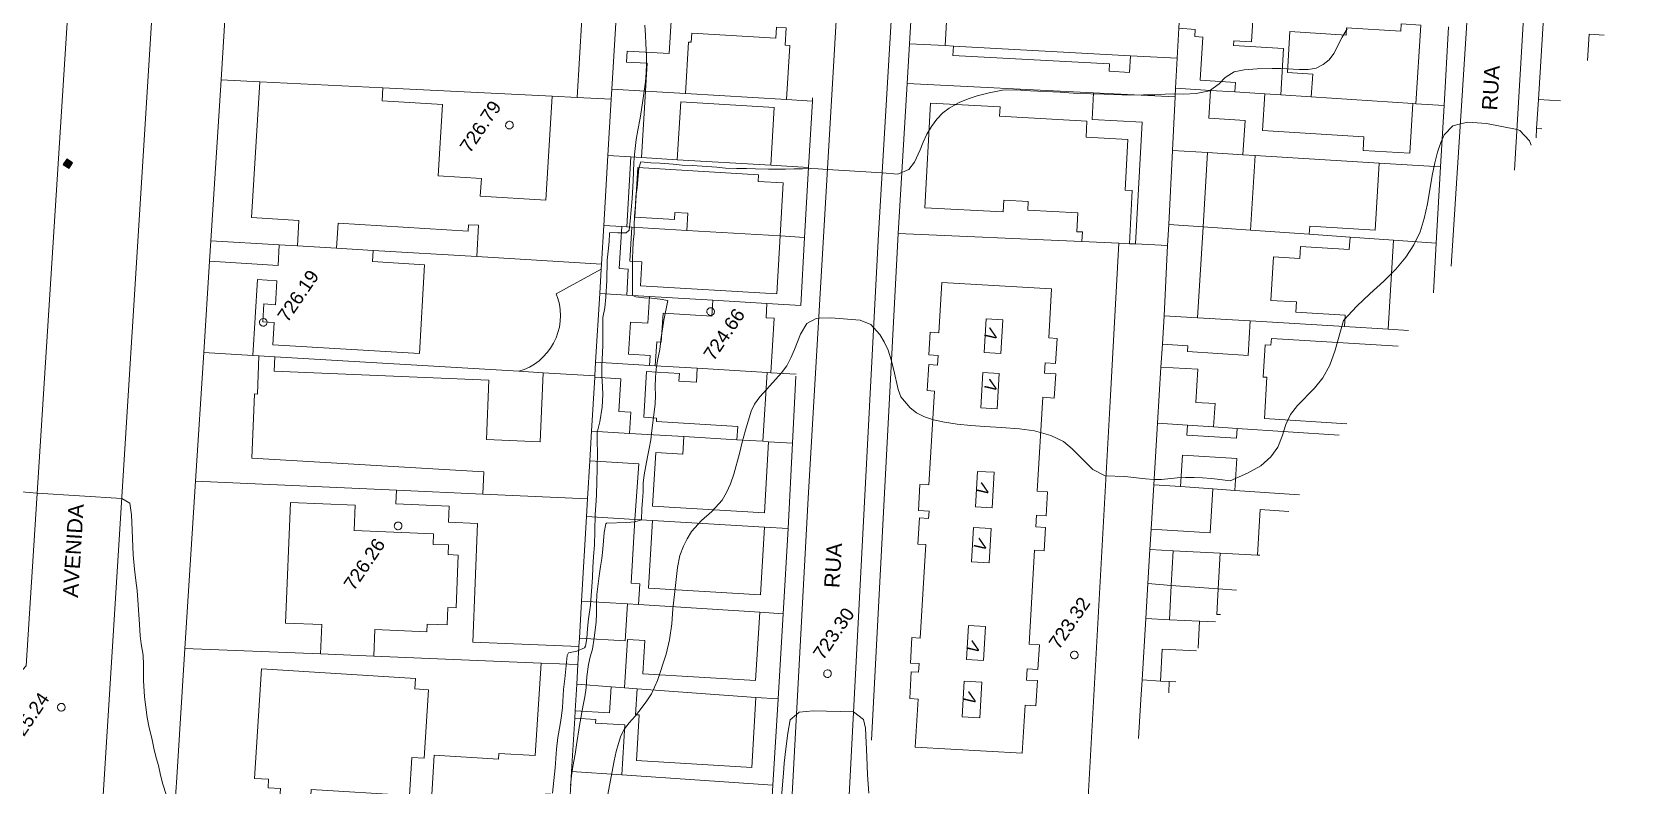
# Model space of a CAD drawing. Header units: metres. Extents: x 325024 to 7190115, y 7391967 to 10157759.
# Drawn here: x 326656.3 to 326864.4, y 7392463.9 to 7392562.4 of the extents above; entities that cross this region are included whole.
import ezdxf
from ezdxf.enums import TextEntityAlignment as Align

# ---------------------------------------------------------------- set-up
doc = ezdxf.new("R2010")
doc.units = ezdxf.units.M
doc.layers.get('0').update_dxf_attribs({"lineweight": 18})
for name, color, linetype, lineweight in [('100_SIST_VIARIO_MEIO_FIO', 1, 'Continuous', 18), ('160_P_SIMP_ASF_TOP', 7, 'Continuous', 18), ('206_MURO_E_MURO_ARRIMO', 7, 'Continuous', 18), ('214_PROJ_BEIRAL_EDIF', 10, 'Continuous', 18), ('600_CURVA_MESTRA', 14, 'Continuous', 18), ('604_CURVA_INTERM', 7, 'Continuous', 18), ('606_PTO_COTADO', 7, 'Continuous', 18), ('608_PTO_COTADO_INTERVIA', 1, 'Continuous', 18), ('908_DADOS_VARIAVEIS', 7, 'Continuous', 13)]:
    doc.layers.add(name, color=color, linetype=linetype, lineweight=lineweight)
doc.styles.add('Style-Arial', font='arial.ttf', dxfattribs={"height": 1.75})

# ---------------------------------------------------------------- blocks, each defined once
blk = doc.blocks.new('SP09')
at = {"color": 0, "linetype": 'Continuous'}
blk.add_lwpolyline([(-0.03, -0.51), (-0.14, -0.49), (-0.24, -0.46), (-0.31, -0.42), (-0.35, -0.39), (-0.42, -0.31), (-0.47, -0.24), (-0.51, -0.15), (-0.52, -0.09), (-0.52, 0.03), (-0.51, 0.11), (-0.48, 0.2), (-0.44, 0.27), (-0.4, 0.33), (-0.32, 0.39), (-0.23, 0.44), (-0.15, 0.48), (-0.1, 0.48), (-0.03, 0.48), (0.08, 0.48), (0.19, 0.44), (0.27, 0.4), (0.35, 0.32), (0.41, 0.23), (0.46, 0.11), (0.48, 0.03), (0.48, -0.03), (0.47, -0.08), (0.44, -0.21), (0.38, -0.3), (0.31, -0.38), (0.23, -0.44), (0.1, -0.49), (0.02, -0.51)], close=True, dxfattribs=at)
blk = doc.blocks.new('SP10')
at = {"color": 0, "linetype": 'Continuous'}
blk.add_lwpolyline([(-0.03, -0.51), (-0.14, -0.49), (-0.24, -0.46), (-0.31, -0.42), (-0.35, -0.39), (-0.42, -0.31), (-0.47, -0.24), (-0.51, -0.15), (-0.52, -0.09), (-0.52, 0.03), (-0.51, 0.11), (-0.48, 0.2), (-0.44, 0.27), (-0.4, 0.33), (-0.32, 0.39), (-0.23, 0.44), (-0.15, 0.48), (-0.1, 0.48), (-0.03, 0.48), (0.08, 0.48), (0.19, 0.44), (0.27, 0.4), (0.35, 0.32), (0.41, 0.23), (0.46, 0.11), (0.48, 0.03), (0.48, -0.03), (0.47, -0.08), (0.44, -0.21), (0.38, -0.3), (0.31, -0.38), (0.23, -0.44), (0.1, -0.49), (0.02, -0.51)], close=True, dxfattribs=at)

msp = doc.modelspace()

# ---------------------------------------------------------------- hatches: boundary and pattern name
at = {"layer": '908_DADOS_VARIAVEIS', "lineweight": 0}
msp.add_hatch(color=256, dxfattribs=at).paths.add_polyline_path([(326660.817, 7392545.738), (326660.362, 7392545.05), (326661.109, 7392544.555), (326661.564, 7392545.244)])

# ---------------------------------------------------------------- linework, layer by layer
at = {"layer": '100_SIST_VIARIO_MEIO_FIO'}
for points in [[(326732.805, 7392730.316), (326696.018, 7392732.83), (326693.19, 7392731.863), (326690.472, 7392730.455), (326687.653, 7392728.32), (326685.344, 7392725.994), (326681.409, 7392719.462), (326675.897, 7392708.384), (326673.427, 7392701.259), (326673.093, 7392698.281), (326673.259, 7392695.289), (326675.647, 7392683.613), (326677.006, 7392676.654), (326677.909, 7392670.724), (326678.364, 7392666.247), (326677.379, 7392648.559), (326676.627, 7392637.294), (326676.18, 7392631.311), (326675.945, 7392628.321), (326666.078, 7392470.953)], [(326594.844, 7392573.526), (326638.55, 7392661.62), (326640.725, 7392663.68), (326643.265, 7392665.266), (326646.8, 7392666.488), (326650.329, 7392667.199), (326654.068, 7392667.449), (326656.829, 7392667.302), (326659.009, 7392666.763), (326661.016, 7392665.757), (326663.255, 7392663.777), (326664.451, 7392661.945), (326665.577, 7392657.759), (326666.163, 7392654.059), (326666.129, 7392650.314), (326661.256, 7392569.768), (326655.499, 7392479.538), (326654.61, 7392478.541)], [(326766.8, 7392535.922), (326761.035, 7392425.975), (326761.474, 7392424.657), (326763.593, 7392423.19), (326769.511, 7392422.868)], [(326666.078, 7392470.953), (326662.024, 7392406.301), (326657.565, 7392335.728), (326658.639, 7392334.304), (326660.423, 7392333.222), (326690.441, 7392330.854), (326707.989, 7392329.891)]]:
    msp.add_lwpolyline(points, dxfattribs=at)
at = {"layer": '100_SIST_VIARIO_MEIO_FIO', "flags": 128}
for points in [[(326752.851, 7392413.534), (326757.606, 7392501.453), (326770.52, 7392721.938), (326769.82, 7392725.148), (326768.096, 7392727.136), (326765.975, 7392728.166), (326756.147, 7392728.947), (326732.805, 7392730.316)], [(326841.556, 7392531.742), (326843.575, 7392562.849), (326850.305, 7392684.812), (326852.2, 7392716.386), (326852.887, 7392718.596), (326854.651, 7392722.02), (326854.112, 7392722.729), (326845.152, 7392722.854), (326783.815, 7392727.002), (326782.119, 7392726.834), (326780.248, 7392725.906), (326778.09, 7392723.094), (326777.791, 7392721.629), (326768.949, 7392571.905), (326766.8, 7392535.922)], [(326849.847, 7392544.271), (326860.162, 7392718.839), (326862.311, 7392721.831), (326862.824, 7392722.16), (326864.406, 7392722.777)]]:
    msp.add_lwpolyline(points, dxfattribs=at)
at = {"layer": '206_MURO_E_MURO_ARRIMO'}
for p, q in [((326680.964, 7392556.078), (326682.376, 7392578.313)), ((326771.252, 7392567.881), (326770.829, 7392560.809)), ((326841.229, 7392563.007), (326840.642, 7392552.728)), ((326852.953, 7392553.519), (326853.599, 7392564.173)), ((326679.63, 7392535.061), (326680.964, 7392556.078)), ((326770.518, 7392555.599), (326769.564, 7392539.637)), ((326758.172, 7392553.326), (326757.676, 7392544.633)), ((326758.197, 7392553.755), (326758.172, 7392553.326)), ((326840.642, 7392552.728), (326840.186, 7392544.734)), ((326852.723, 7392549.724), (326852.953, 7392553.519)), ((326852.649, 7392548.505), (326852.723, 7392549.724)), ((326757.676, 7392544.633), (326757.155, 7392535.501)), ((326840.186, 7392544.734), (326839.616, 7392534.764)), ((326769.564, 7392539.637), (326769.375, 7392536.03)), ((326769.375, 7392536.03), (326765.898, 7392469.836)), ((326679.46, 7392532.381), (326679.63, 7392535.061)), ((326757.155, 7392535.501), (326756.648, 7392526.607)), ((326839.616, 7392534.764), (326839.244, 7392528.249)), ((326677.637, 7392503.678), (326678.703, 7392520.462)), ((326756.016, 7392517.39), (326755.565, 7392508.634)), ((326755.565, 7392508.634), (326754.99, 7392497.453)), ((326676.249, 7392481.811), (326677.637, 7392503.678)), ((326754.99, 7392497.453), (326754.334, 7392486.343)), ((326754.334, 7392486.343), (326753.677, 7392475.202)), ((326675.177, 7392464.932), (326676.249, 7392481.811)), ((326753.677, 7392475.202), (326753.013, 7392463.953)), ((326674.934, 7392461.103), (326675.177, 7392464.932)), ((326753.013, 7392463.953), (326752.363, 7392452.923))]:
    msp.add_line(p, q, dxfattribs=at)
at = {"layer": '206_MURO_E_MURO_ARRIMO', "flags": 128}
for points in [[(326686.005, 7392555.831), (326680.964, 7392556.078)], [(326724.183, 7392553.962), (326702.075, 7392555.044)], [(326736.392, 7392554.623), (326741.596, 7392554.313)], [(326813.339, 7392554.505), (326810.156, 7392554.712)], [(326754.793, 7392553.527), (326758.172, 7392553.326)], [(326840.642, 7392552.728), (326836.954, 7392552.968)], [(326852.953, 7392553.519), (326855.841, 7392553.33)], [(326852.723, 7392549.724), (326853.421, 7392549.671)], [(326815.982, 7392546.205), (326814.372, 7392546.303)], [(326735.875, 7392545.932), (326740.53, 7392545.655)], [(326752.734, 7392544.928), (326757.676, 7392544.633)], [(326840.186, 7392544.734), (326832.163, 7392545.221)], [(326733.936, 7392536.884), (326734.594, 7392536.845)], [(326769.375, 7392536.03), (326793.344, 7392534.962)], [(326815.38, 7392536.437), (326809.164, 7392536.866)], [(326828.365, 7392535.54), (326823.036, 7392535.908)], [(326688.568, 7392534.529), (326679.63, 7392535.061)], [(326714.333, 7392532.994), (326700.8, 7392533.8)], [(326753.953, 7392535.692), (326757.155, 7392535.501)], [(326839.616, 7392534.764), (326834.048, 7392535.148)], [(326745.179, 7392527.29), (326736.895, 7392527.784)], [(326756.648, 7392526.607), (326752.238, 7392526.87)], [(326815.329, 7392524.595), (326827.648, 7392523.847)], [(326833.33, 7392523.502), (326835.996, 7392523.34)], [(326685.908, 7392520.033), (326685.122, 7392520.079)], [(326719.831, 7392518.012), (326687.989, 7392519.909)], [(326737.654, 7392518.728), (326736.914, 7392518.772)], [(326756.033, 7392517.633), (326752.757, 7392517.828)], [(326734.275, 7392509.902), (326741.386, 7392509.478)], [(326752.446, 7392508.819), (326755.565, 7392508.634)], [(326810.544, 7392510.741), (326813.632, 7392510.538)], [(326703.861, 7392502.492), (326677.637, 7392503.678)], [(326813.315, 7392502.458), (326810.46, 7392502.658)], [(326734.978, 7392498.645), (326737.279, 7392498.508)], [(326751.922, 7392497.636), (326754.99, 7392497.453)], [(326805.255, 7392494.565), (326811.391, 7392494.251)], [(326805.023, 7392490.046), (326810.524, 7392489.626), (326811.152, 7392489.585)], [(326754.334, 7392486.343), (326751.286, 7392486.535)], [(326810.802, 7392485.267), (326808.72, 7392485.37)], [(326676.249, 7392481.811), (326693.939, 7392481.082)], [(326700.891, 7392480.796), (326722.742, 7392479.895)], [(326733.645, 7392476.663), (326735.287, 7392476.544)], [(326804.761, 7392477.481), (326805.618, 7392477.433)], [(326750.784, 7392475.413), (326753.677, 7392475.202)], [(326733.292, 7392465.294), (326753.013, 7392463.953)]]:
    msp.add_lwpolyline(points, dxfattribs=at)
at = {"layer": '214_PROJ_BEIRAL_EDIF', "flags": 128}
for points in [[(326733.149, 7392574.606), (326710.594, 7392575.949), (326709.951, 7392565.151), (326728.077, 7392564.071), (326727.465, 7392553.802), (326731.905, 7392553.584), (326731.982, 7392554.886), (326732.535, 7392564.22), (326733.065, 7392573.178)], [(326799.452, 7392566.093), (326799.342, 7392564.077), (326786.462, 7392564.777), (326786.578, 7392566.909), (326775.881, 7392567.587), (326775.499, 7392560.556), (326776.575, 7392560.497), (326799.677, 7392559.243), (326805.785, 7392558.911), (326805.994, 7392562.821), (326806.12, 7392565.165), (326806.147, 7392565.668)], [(326805.994, 7392562.821), (326806.12, 7392565.165), (326814.239, 7392564.666), (326815.733, 7392564.574), (326815.517, 7392561.062), (326813.169, 7392561.207), (326813.131, 7392560.597), (326819.693, 7392560.193), (326819.319, 7392554.116), (326817.242, 7392554.251), (326813.339, 7392554.505), (326813.416, 7392555.758), (326808.794, 7392556.043), (326809.141, 7392561.675), (326808.082, 7392561.74), (326808.141, 7392562.689)], [(326737.687, 7392563.913), (326739.71, 7392563.793), (326739.455, 7392559.514), (326733.999, 7392559.839), (326733.914, 7392558.417), (326736.609, 7392558.256), (326736.392, 7392554.623), (326731.982, 7392554.886), (326732.535, 7392564.22)], [(326753.495, 7392562.971), (326754.734, 7392562.898), (326754.599, 7392560.629), (326755.214, 7392560.593), (326754.793, 7392553.527), (326741.596, 7392554.313), (326741.996, 7392561.022), (326742.347, 7392561.001), (326742.419, 7392562.2), (326753.406, 7392561.546)], [(326823.307, 7392553.856), (326836.58, 7392552.993), (326836.954, 7392552.968), (326837.587, 7392563.231), (326835.031, 7392563.388), (326834.972, 7392562.434), (326827.893, 7392562.87), (326827.836, 7392561.948), (326820.508, 7392562.4), (326820.177, 7392557.036), (326823.491, 7392556.832)], [(326799.677, 7392559.243), (326805.785, 7392558.911), (326805.588, 7392555.009), (326805.529, 7392553.85), (326794.884, 7392554.382), (326770.518, 7392555.599), (326770.829, 7392560.809), (326775.499, 7392560.556), (326776.575, 7392560.497), (326776.509, 7392559.28), (326796.946, 7392558.17), (326796.894, 7392557.208), (326799.559, 7392557.063)], [(326724.183, 7392553.962), (326727.465, 7392553.802), (326731.905, 7392553.584), (326731.468, 7392546.194), (326730.927, 7392537.063), (326730.629, 7392532.023), (326714.333, 7392532.994), (326714.577, 7392537.09), (326713.266, 7392537.168), (326713.217, 7392536.34), (326696.235, 7392537.351), (326696.04, 7392534.084), (326690.933, 7392534.388), (326691.132, 7392537.73), (326684.949, 7392538.098), (326686.005, 7392555.831), (326702.075, 7392555.044), (326701.975, 7392553.362), (326709.88, 7392552.891), (326709.323, 7392543.539), (326714.947, 7392543.204), (326714.809, 7392540.88), (326723.374, 7392540.37)], [(326736.392, 7392554.623), (326731.982, 7392554.886), (326731.905, 7392553.584), (326731.468, 7392546.194), (326734.48, 7392546.015), (326735.875, 7392545.932)], [(326810.156, 7392554.712), (326809.933, 7392551.085), (326814.649, 7392550.794), (326814.372, 7392546.303), (326809.763, 7392546.584), (326805.176, 7392546.863), (326805.529, 7392553.85), (326805.588, 7392555.009)], [(326752.734, 7392544.928), (326740.53, 7392545.655), (326740.98, 7392553.198), (326753.183, 7392552.471)], [(326793.344, 7392534.962), (326798.163, 7392534.748), (326799.551, 7392534.686), (326799.928, 7392541.633), (326799.01, 7392541.683), (326799.37, 7392548.304), (326793.892, 7392548.602), (326794.006, 7392550.712), (326782.611, 7392551.331), (326782.677, 7392552.55), (326773.58, 7392553.044), (326772.839, 7392539.389), (326783.076, 7392538.833), (326783.159, 7392540.361), (326786.337, 7392540.189), (326786.277, 7392539.086), (326792.815, 7392538.731), (326792.68, 7392536.253), (326793.412, 7392536.213)], [(326794.884, 7392554.382), (326794.696, 7392550.923), (326801.208, 7392550.569), (326800.344, 7392534.651), (326804.55, 7392534.463), (326804.687, 7392537.175), (326805.176, 7392546.863), (326805.529, 7392553.85)], [(326836.58, 7392552.993), (326823.307, 7392553.856), (326819.319, 7392554.116), (326817.242, 7392554.251), (326816.947, 7392549.465), (326830.181, 7392548.649), (326830.071, 7392546.875), (326836.179, 7392546.499)], [(326809.763, 7392546.584), (326809.164, 7392536.866), (326804.687, 7392537.175), (326805.176, 7392546.863)], [(326733.284, 7392536.923), (326730.927, 7392537.063), (326731.468, 7392546.194), (326734.48, 7392546.015), (326733.936, 7392536.884)], [(326753.953, 7392535.692), (326741.79, 7392536.416), (326741.924, 7392538.663), (326740.219, 7392538.765), (326740.164, 7392537.839), (326734.981, 7392538.148), (326735.366, 7392544.622), (326751.125, 7392543.683), (326751.074, 7392542.823), (326754.366, 7392542.627)], [(326832.163, 7392545.221), (326831.622, 7392536.437), (326823.101, 7392536.962), (326823.036, 7392535.908), (326815.38, 7392536.437), (326815.982, 7392546.205)], [(326733.92, 7392527.961), (326734.123, 7392531.366), (326732.957, 7392531.435), (326733.284, 7392536.923), (326730.927, 7392537.063), (326730.629, 7392532.023), (326730.589, 7392531.356), (326730.401, 7392528.17)], [(326734.594, 7392536.845), (326741.79, 7392536.416), (326753.953, 7392535.692), (326753.502, 7392528.132), (326735.725, 7392529.191), (326735.91, 7392532.293), (326734.328, 7392532.388)], [(326809.164, 7392536.866), (326804.687, 7392537.175), (326804.55, 7392534.463), (326804.08, 7392525.278), (326808.433, 7392525.014)], [(326685.122, 7392520.079), (326678.703, 7392520.462), (326679.46, 7392532.381), (326688.408, 7392531.848), (326688.568, 7392534.529), (326690.933, 7392534.388), (326696.04, 7392534.084), (326700.8, 7392533.8), (326700.714, 7392532.349), (326707.543, 7392531.942), (326706.852, 7392520.339), (326687.724, 7392521.478), (326687.897, 7392524.393), (326686.401, 7392524.482), (326686.54, 7392526.808), (326688.071, 7392526.717), (326688.257, 7392529.838), (326685.713, 7392529.99)], [(326828.365, 7392535.54), (326828.267, 7392533.942), (326821.898, 7392534.334), (326821.8, 7392532.748), (326818.379, 7392532.959), (326818.029, 7392527.275), (326821.353, 7392527.071), (326821.272, 7392525.756), (326827.742, 7392525.357), (326827.648, 7392523.847), (326833.33, 7392523.502), (326834.048, 7392535.148)], [(326730.589, 7392531.356), (326730.401, 7392528.17), (326729.869, 7392519.191), (326729.765, 7392517.42), (326722.996, 7392517.824), (326719.831, 7392518.012), (326720.539, 7392518.258), (326721.22, 7392518.572), (326721.865, 7392518.953), (326722.471, 7392519.395), (326723.029, 7392519.895), (326723.535, 7392520.448), (326723.984, 7392521.048), (326724.372, 7392521.69), (326724.694, 7392522.367), (326724.948, 7392523.072), (326725.13, 7392523.799), (326725.24, 7392524.541), (326725.276, 7392525.29), (326725.238, 7392526.038), (326725.126, 7392526.78), (326724.941, 7392527.506), (326724.721, 7392528.122)], [(326775.061, 7392529.633), (326789.4, 7392528.797), (326789.025, 7392522.374), (326790.104, 7392522.311), (326789.912, 7392519.018), (326788.536, 7392519.098), (326788.459, 7392517.765), (326789.935, 7392517.679), (326789.751, 7392514.524), (326788.238, 7392514.613), (326787.522, 7392502.337), (326788.848, 7392502.26), (326788.666, 7392499.14), (326787.437, 7392499.212), (326787.348, 7392497.684), (326788.586, 7392497.612), (326788.409, 7392494.576), (326787.185, 7392494.648), (326786.468, 7392482.367), (326787.803, 7392482.289), (326787.615, 7392479.064), (326786.198, 7392479.146), (326786.113, 7392477.678), (326787.545, 7392477.595), (326787.353, 7392474.306), (326785.926, 7392474.389), (326785.559, 7392468.109), (326771.596, 7392468.923), (326771.961, 7392475.185), (326770.879, 7392475.249), (326771.082, 7392478.74), (326772.031, 7392478.685), (326772.098, 7392479.828), (326770.96, 7392479.894), (326771.154, 7392483.22), (326772.248, 7392483.157), (326772.96, 7392495.367), (326771.939, 7392495.427), (326772.139, 7392498.848), (326773.346, 7392498.778), (326773.402, 7392499.732), (326772.012, 7392499.813), (326772.211, 7392503.226), (326773.381, 7392503.158), (326774.097, 7392515.428), (326773.149, 7392515.483), (326773.348, 7392518.899), (326774.494, 7392518.832), (326774.568, 7392520.097), (326773.385, 7392520.166), (326773.557, 7392523.115), (326774.677, 7392523.049)], [(326736.914, 7392518.772), (326736.992, 7392520.087), (326734.152, 7392520.256), (326734.401, 7392524.431), (326736.687, 7392524.295), (326736.895, 7392527.784), (326733.92, 7392527.961), (326730.401, 7392528.17), (326729.869, 7392519.191)], [(326745.179, 7392527.29), (326752.238, 7392526.87), (326752.127, 7392524.996), (326753.18, 7392524.933), (326752.757, 7392517.828), (326752.25, 7392517.858), (326743.136, 7392518.401), (326737.654, 7392518.728), (326737.842, 7392521.874), (326738.442, 7392521.838), (326738.667, 7392525.612), (326745.057, 7392525.232)], [(326780.835, 7392524.865), (326783.014, 7392524.737), (326782.757, 7392520.33), (326780.578, 7392520.457)], [(326803.855, 7392521.541), (326804.08, 7392525.278), (326808.433, 7392525.014), (326815.329, 7392524.595), (326815.051, 7392520.093), (326807.133, 7392520.581), (326807.18, 7392521.336)], [(326729.754, 7392517.243), (326729.337, 7392510.196), (326729.107, 7392506.312), (326728.814, 7392501.365), (326715.144, 7392501.982), (326715.263, 7392504.863), (326684.972, 7392506.656), (326685.318, 7392515.058), (326685.703, 7392515.042), (326685.908, 7392520.033), (326687.989, 7392519.909), (326687.911, 7392518.016), (326715.94, 7392516.861), (326715.62, 7392509.099), (326722.625, 7392508.81), (326722.996, 7392517.824), (326729.765, 7392517.42)], [(326729.754, 7392517.243), (326729.337, 7392510.196), (326734.275, 7392509.902), (326734.44, 7392512.673), (326732.884, 7392512.766), (326733.139, 7392517.041)], [(326748.32, 7392509.065), (326748.423, 7392510.804), (326737.803, 7392511.436), (326737.831, 7392511.904), (326736.148, 7392512.004), (326736.505, 7392517.995), (326740.809, 7392517.739), (326740.749, 7392516.733), (326743.028, 7392516.598), (326743.136, 7392518.401), (326752.25, 7392517.858), (326751.714, 7392508.863)], [(326780.429, 7392517.857), (326780.159, 7392513.228), (326782.294, 7392513.103), (326782.564, 7392517.732)], [(326803.676, 7392518.573), (326803.232, 7392511.22), (326807.138, 7392510.964), (326810.544, 7392510.741), (326810.732, 7392513.795), (326808.225, 7392513.949), (326808.492, 7392518.276)], [(326741.386, 7392509.478), (326748.32, 7392509.065), (326751.714, 7392508.863), (326752.446, 7392508.819), (326751.891, 7392499.502), (326737.294, 7392500.372), (326737.714, 7392507.412), (326741.251, 7392507.202)], [(326729.107, 7392506.312), (326735.505, 7392505.931), (326734.978, 7392498.645), (326728.675, 7392499.021), (326728.814, 7392501.365)], [(326779.715, 7392504.943), (326781.918, 7392504.814), (326781.647, 7392500.162), (326779.443, 7392500.291)], [(326806.217, 7392502.956), (326810.46, 7392502.658), (326810.107, 7392496.923), (326802.399, 7392497.398), (326802.749, 7392503.2)], [(326700.891, 7392480.796), (326693.939, 7392481.082), (326694.097, 7392484.931), (326689.374, 7392485.125), (326690.022, 7392500.854), (326698.469, 7392500.506), (326698.333, 7392497.197), (326708.714, 7392496.77), (326708.658, 7392495.403), (326710.643, 7392495.321), (326710.591, 7392494.059), (326711.918, 7392494.005), (326711.635, 7392487.123), (326710.574, 7392487.166), (326710.479, 7392484.875), (326707.853, 7392484.983), (326707.813, 7392483.992), (326701.034, 7392484.271)], [(326727.741, 7392483.15), (326727.677, 7392482.037), (326713.813, 7392482.608), (326714.453, 7392498.127), (326710.648, 7392498.284), (326710.736, 7392500.405), (326703.787, 7392500.691), (326703.861, 7392502.492), (326715.144, 7392501.982), (326728.814, 7392501.365), (326728.675, 7392499.021), (326728.023, 7392487.999)], [(326734.024, 7392487.622), (326735.455, 7392487.532), (326735.618, 7392490.264), (326734.483, 7392490.332), (326734.978, 7392498.645), (326728.675, 7392499.021), (326728.023, 7392487.999)], [(326751.922, 7392497.636), (326737.279, 7392498.508), (326736.753, 7392489.668), (326751.395, 7392488.795)], [(326779.183, 7392497.589), (326778.923, 7392493.119), (326781.238, 7392492.984), (326781.499, 7392497.454)], [(326805.255, 7392494.565), (326805.023, 7392490.046), (326801.97, 7392490.28), (326802.238, 7392494.72)], [(326804.793, 7392485.563), (326805.023, 7392490.046), (326801.97, 7392490.28), (326801.695, 7392485.716)], [(326727.741, 7392483.15), (326727.677, 7392482.037), (326727.541, 7392479.698), (326727.391, 7392477.12), (326731.89, 7392476.791), (326733.645, 7392476.663), (326734.022, 7392482.99), (326736.272, 7392482.856), (326736.012, 7392478.497), (326750.755, 7392477.619), (326751.286, 7392486.535), (326735.455, 7392487.532), (326734.024, 7392487.622), (326733.736, 7392482.793)], [(326778.562, 7392484.789), (326778.303, 7392480.34), (326780.51, 7392480.212), (326780.77, 7392484.661)], [(326722.742, 7392479.895), (326727.541, 7392479.698), (326727.391, 7392477.12), (326727.189, 7392473.649), (326727.133, 7392472.675), (326726.73, 7392465.74), (326726.547, 7392462.597), (326723.352, 7392462.795), (326723.061, 7392458.111), (326708.248, 7392459.032), (326708.798, 7392467.881), (326717.172, 7392467.36), (326717.218, 7392468.097), (326721.99, 7392467.8)], [(326688.509, 7392460.259), (326691.329, 7392460.084), (326692.529, 7392460.009), (326692.737, 7392463.369), (326705.543, 7392462.573), (326705.854, 7392467.565), (326707.485, 7392467.464), (326708.041, 7392476.415), (326706.268, 7392476.526), (326706.351, 7392477.868), (326686.232, 7392479.119), (326685.343, 7392464.824), (326687.172, 7392464.71), (326687.103, 7392463.607), (326688.711, 7392463.507)], [(326727.189, 7392473.649), (326727.391, 7392477.12), (326731.89, 7392476.791), (326731.687, 7392473.381)], [(326750.784, 7392475.413), (326735.287, 7392476.544), (326735.085, 7392473.143), (326735.556, 7392473.115), (326735.201, 7392467.149), (326750.238, 7392466.253)], [(326777.988, 7392477.53), (326780.287, 7392477.396), (326780.014, 7392472.719), (326777.715, 7392472.854)], [(326727.133, 7392472.675), (326726.73, 7392465.74), (326733.292, 7392465.294), (326733.68, 7392471.806), (326729.866, 7392472.033), (326729.895, 7392472.511)]]:
    msp.add_lwpolyline(points, close=True, dxfattribs=at)
for points in [[(326859.352, 7392558.635), (326859.585, 7392562.06), (326861.531, 7392561.927)], [(326795.067, 7392461.488), (326794.109, 7392461.545), (326797.05, 7392514.058), (326798.163, 7392534.748)], [(326834.633, 7392521.28), (326818.091, 7392522.3), (326818.037, 7392521.43), (326817.297, 7392521.476)], [(326821.784, 7392501.863), (326813.315, 7392502.458), (326813.573, 7392506.638), (326806.471, 7392507.076), (326806.217, 7392502.956)], [(326820.358, 7392499.708), (326816.646, 7392499.937), (326816.28, 7392494)], [(326813.557, 7392489.43), (326811.152, 7392489.585), (326811.391, 7392494.251)], [(326811.438, 7392486.227), (326810.981, 7392486.251), (326811.152, 7392489.585), (326813.557, 7392489.43)], [(326808.308, 7392481.498), (326803.824, 7392481.728), (326803.61, 7392477.546), (326801.211, 7392477.682), (326801.695, 7392485.716), (326804.793, 7392485.563)], [(326804.686, 7392476.024), (326804.761, 7392477.481), (326803.61, 7392477.546), (326801.211, 7392477.682), (326801.057, 7392475.124), (326800.721, 7392470.032)]]:
    msp.add_lwpolyline(points, dxfattribs=at)
at = {"layer": '214_PROJ_BEIRAL_EDIF'}
for points in [[(326798.163, 7392534.748), (326799.551, 7392534.686), (326800.344, 7392534.651), (326804.55, 7392534.463), (326804.08, 7392525.278), (326803.855, 7392521.541), (326803.676, 7392518.573), (326803.232, 7392511.22), (326802.749, 7392503.2), (326802.399, 7392497.398), (326802.238, 7392494.72), (326801.97, 7392490.28), (326801.695, 7392485.716), (326801.211, 7392477.682), (326801.057, 7392475.124), (326800.721, 7392470.032)], [(326817.297, 7392521.476), (326817.037, 7392517.258), (326817.508, 7392517.229), (326817.175, 7392511.826), (326827.938, 7392511.162)], [(326806.217, 7392502.956), (326802.749, 7392503.2), (326803.232, 7392511.22), (326807.138, 7392510.964), (326807.059, 7392509.686), (326813.555, 7392509.285), (326813.632, 7392510.538), (326826.947, 7392509.665)], [(326811.391, 7392494.251), (326816.28, 7392494), (326816.571, 7392493.985)], [(326816.28, 7392494), (326816.571, 7392493.985)], [(326804.793, 7392485.563), (326808.72, 7392485.37), (326808.539, 7392481.847)]]:
    msp.add_lwpolyline(points, dxfattribs=at)
at = {"layer": '600_CURVA_MESTRA', "elevation": 725}
msp.add_lwpolyline([(326726.565, 7392463.904), (326726.709, 7392465.156), (326726.898, 7392466.401), (326727.176, 7392467.984), (326727.347, 7392469.194), (326727.768, 7392471.747), (326728.249, 7392474.405), (326728.434, 7392475.462), (326728.613, 7392476.657), (326728.697, 7392478.148), (326728.946, 7392479.692), (326729.154, 7392480.701), (326729.444, 7392481.707), (326729.677, 7392483.173), (326729.92, 7392485.254), (326729.992, 7392486.432), (326729.97, 7392487.737), (326730.031, 7392488.847), (326730.181, 7392490.256), (326730.335, 7392491.273), (326730.493, 7392492.509), (326730.659, 7392493.571), (326730.805, 7392494.76), (326730.999, 7392496.937), (326731.213, 7392498.096), (326731.301, 7392498.175), (326733.924, 7392498.248), (326735, 7392498.35), (326735.842, 7392498.592), (326735.913, 7392500.078), (326735.995, 7392501.094), (326736.066, 7392502.319), (326736.07, 7392503.378), (326736.221, 7392504.475), (326736.621, 7392506.843), (326736.844, 7392507.912), (326737.06, 7392509.061), (326737.198, 7392510.282), (326737.525, 7392512.669), (326737.629, 7392513.781), (326737.669, 7392514.836), (326737.65, 7392515.971), (326737.69, 7392517.231), (326737.751, 7392518.276), (326737.963, 7392519.442), (326738.253, 7392520.85), (326738.44, 7392522.49), (326738.578, 7392523.531), (326738.763, 7392524.676), (326739.301, 7392527.241), (326738.292, 7392527.451), (326737.17, 7392527.554), (326736.139, 7392527.613), (326735.135, 7392527.722), (326734.679, 7392527.91), (326734.658, 7392528.97), (326734.692, 7392532.754), (326734.712, 7392533.8), (326734.768, 7392534.867), (326734.882, 7392536.004), (326734.888, 7392537.108), (326734.937, 7392538.298), (326735.073, 7392539.733), (326735.135, 7392540.835), (326735.281, 7392542.015), (326735.523, 7392544.547), (326735.785, 7392545.369), (326737.072, 7392545.265), (326738.237, 7392545.215), (326740.003, 7392545.065), (326741.167, 7392544.934), (326742.467, 7392544.898), (326745.705, 7392544.679), (326746.812, 7392544.559), (326748.243, 7392544.525), (326749.562, 7392544.52), (326750.732, 7392544.447), (326752.455, 7392544.424), (326754.673, 7392544.429), (326755.794, 7392544.454), (326756.874, 7392544.443), (326757.911, 7392544.492), (326758.937, 7392544.482), (326760.121, 7392544.381), (326767.28, 7392543.958), (326769.325, 7392543.786), (326770.763, 7392544.39), (326771.498, 7392545.332), (326772.233, 7392546.968), (326772.64, 7392547.968), (326773.114, 7392548.991), (326773.696, 7392550.015), (326774.402, 7392550.969), (326775.2, 7392551.761), (326776.015, 7392552.403), (326777.346, 7392553.112), (326778.492, 7392553.623), (326779.697, 7392553.998), (326781.234, 7392554.41), (326782.965, 7392554.736), (326784.782, 7392554.781), (326786.626, 7392554.65), (326790.53, 7392554.465), (326792.769, 7392554.327), (326796.257, 7392554.205), (326798.562, 7392554.116), (326799.582, 7392554.103), (326801.375, 7392554.111), (326802.856, 7392554.14), (326804.224, 7392554.236), (326805.378, 7392554.251), (326806.659, 7392554.238), (326808.293, 7392554.317), (326809.993, 7392554.663), (326811.281, 7392555.554), (326812.078, 7392556.395), (326813.217, 7392557.155), (326814.521, 7392557.382), (326816.229, 7392557.513), (326818.209, 7392557.579), (326819.323, 7392557.571), (326821.715, 7392557.456), (326822.898, 7392557.463), (326823.938, 7392557.635), (326824.84, 7392558.078), (326825.647, 7392558.7), (326826.266, 7392559.522), (326827.326, 7392561.683), (326827.993, 7392562.738)], dxfattribs=at)
at = {"layer": '604_CURVA_INTERM', "flags": 128}
for points, elevation in [([(326736.268, 7392563.216), (326736.395, 7392561.915), (326736.431, 7392560.783), (326736.511, 7392559.256), (326736.514, 7392558.198), (326736.476, 7392557.061), (326736.368, 7392555.816), (326736.029, 7392553.406), (326735.874, 7392552.223), (326735.676, 7392551.077), (326735.377, 7392549.534), (326735.16, 7392548.279), (326734.935, 7392546.345), (326734.834, 7392545.28), (326734.749, 7392542.897), (326734.63, 7392540.597), (326734.383, 7392537.609), (326734.232, 7392536.464), (326733.866, 7392536.101), (326732.752, 7392536.091), (326731.738, 7392536.128), (326731.673, 7392536.004), (326731.612, 7392534.984), (326731.503, 7392533.698), (326731.379, 7392532.518), (326731.32, 7392529.862), (326731.217, 7392527.683), (326731.084, 7392526.302), (326730.814, 7392525.041), (326730.787, 7392523.924), (326730.789, 7392521.4), (326730.695, 7392518.65), (326730.696, 7392517.414), (326730.777, 7392515.98), (326730.789, 7392514.97), (326730.711, 7392513.329), (326730.431, 7392511.408), (326730.069, 7392509.999), (326730.053, 7392508.665), (326730.117, 7392507.543), (326730.083, 7392505.267), (326730.002, 7392503.606), (326729.969, 7392501.832), (326729.898, 7392500.491), (326729.814, 7392499.296), (326729.78, 7392497.131), (326729.709, 7392495.277), (326729.591, 7392493.834), (326729.5, 7392492.389), (326729.446, 7392491.115), (326729.349, 7392489.836), (326729.297, 7392488.703), (326729.177, 7392487.472), (326728.919, 7392485.659), (326728.824, 7392484.424), (326728.699, 7392483.106), (326728.547, 7392482.099), (326728.417, 7392481.869), (326727.41, 7392481.462), (326726.305, 7392481.221), (326726.134, 7392480.882), (326725.828, 7392477.828), (326725.666, 7392476.444), (326725.529, 7392474.068), (326725.411, 7392472.993), (326725.215, 7392471.868), (326724.948, 7392470.176), (326724.767, 7392468.63), (326724.567, 7392466.194), (326724.236, 7392462.915)], 726), ([(326852.009, 7392547.538), (326851.777, 7392548.138), (326850.547, 7392549.471), (326850.162, 7392549.599), (326846.198, 7392550.407), (326843.729, 7392550.56), (326842.763, 7392550.341), (326841.794, 7392550.1), (326840.645, 7392548.894), (326840.221, 7392547.923), (326839.795, 7392546.652), (326839.421, 7392545.234), (326839.093, 7392543.614), (326838.478, 7392539.87), (326838.057, 7392537.996), (326837.513, 7392536.223), (326836.712, 7392534.555), (326835.642, 7392532.941), (326834.35, 7392531.357), (326832.793, 7392529.783), (326830.95, 7392528.155), (326829.231, 7392526.539), (326827.487, 7392524.669), (326826.418, 7392520.756), (326825.735, 7392518.801), (326824.823, 7392517.165), (326823.731, 7392515.817), (326821.522, 7392513.526), (326820.598, 7392512.371), (326819.973, 7392511.055), (326819.51, 7392509.547), (326818.943, 7392508.121), (326818.026, 7392506.845), (326816.713, 7392505.673), (326814.991, 7392504.684), (326812.708, 7392503.684), (326811.354, 7392503.859), (326810.26, 7392504.019), (326809.111, 7392504.095), (326808.01, 7392504.136), (326806.895, 7392504.134), (326805.789, 7392504.088), (326803.754, 7392503.861), (326802.725, 7392503.881), (326801.646, 7392503.967), (326798.967, 7392504.263), (326796.376, 7392504.365), (326794.762, 7392505.195), (326793.052, 7392506.932), (326792.061, 7392507.89), (326790.942, 7392508.835), (326789.285, 7392509.629), (326787.17, 7392510.253), (326785.208, 7392510.488), (326782.801, 7392510.687), (326780.695, 7392510.807), (326778.859, 7392510.932), (326777.058, 7392511.124), (326775.404, 7392511.372), (326773.971, 7392511.67), (326772.781, 7392512.077), (326771.755, 7392512.59), (326770.917, 7392513.222), (326769.732, 7392514.687), (326769.363, 7392515.654), (326768.805, 7392518.159), (326768.463, 7392519.498), (326768.041, 7392520.767), (326767.543, 7392521.875), (326766.98, 7392522.817), (326766.16, 7392523.726), (326765.774, 7392524.124), (326764.419, 7392524.677), (326760.557, 7392525.011), (326758.983, 7392524.967), (326758.658, 7392524.927), (326757.44, 7392524.247), (326756.609, 7392522.88), (326755.833, 7392520.869), (326755.364, 7392519.762), (326754.814, 7392518.719), (326754.135, 7392517.803), (326752.212, 7392515.68), (326751.298, 7392514.676), (326750.62, 7392513.728), (326750.182, 7392512.803), (326749.418, 7392510.317), (326748.999, 7392508.763), (326748.647, 7392507.287), (326747.917, 7392504.586), (326747.478, 7392503.313), (326746.964, 7392502.182), (326746.389, 7392501.198), (326745.056, 7392499.701), (326743.674, 7392498.51), (326742.402, 7392497.071), (326741.824, 7392496.145), (326741.318, 7392495.174), (326740.853, 7392493.959), (326740.55, 7392492.398), (326740.144, 7392488.864), (326739.956, 7392486.961), (326739.795, 7392485.008), (326739.499, 7392482.925), (326739.069, 7392481.035), (326737.942, 7392477.602), (326737.174, 7392475.883), (326736.563, 7392474.944), (326735.821, 7392473.957), (326735.026, 7392472.964), (326734.264, 7392472.099), (326733.62, 7392471.317), (326733.166, 7392470.406), (326732.829, 7392469.402), (326732.54, 7392468.323), (326732.277, 7392467.113), (326731.41, 7392462.501)], 724), ([(326672.782, 7392466.517), (326672.493, 7392467.515), (326672.201, 7392468.759), (326671.914, 7392470.09), (326671.589, 7392471.435), (326671.327, 7392472.775), (326670.97, 7392475.489), (326670.817, 7392477.633), (326670.828, 7392479.643), (326670.77, 7392480.916), (326670.531, 7392482.414), (326670.416, 7392483.454), (326670.298, 7392484.913), (326670.156, 7392487.499), (326669.996, 7392489.37), (326669.854, 7392490.698), (326669.647, 7392492.171), (326669.48, 7392494.032), (326669.38, 7392496.188), (326669.361, 7392497.246), (326669.279, 7392499.265), (326669.044, 7392500.787), (326667.986, 7392501.385), (326656.938, 7392502.084), (326653.392, 7392502.412)], 726), ([(326753.915, 7392459.777), (326754.262, 7392463.976), (326754.393, 7392465.497), (326754.483, 7392466.821), (326754.68, 7392468.708), (326754.961, 7392470.753), (326755.247, 7392472.491), (326756.078, 7392473.191), (326756.437, 7392473.493), (326758.247, 7392473.664), (326763.528, 7392473.525), (326764.842, 7392472.513), (326765.109, 7392471.385), (326765.273, 7392467.625), (326765.358, 7392465.312), (326765.523, 7392462.875)], 723), ([(326682.558, 7392460.047), (326679.701, 7392460.215), (326677.506, 7392460.446), (326675.655, 7392460.696), (326675.047, 7392460.976), (326674.226, 7392461.796), (326673.774, 7392462.714), (326673.363, 7392464.055), (326673.048, 7392465.258), (326672.782, 7392466.517)], 726)]:
    msp.add_lwpolyline(points, dxfattribs=dict(at, elevation=elevation))
at = {"layer": '908_DADOS_VARIAVEIS', "linetype": 'Continuous', "lineweight": -3, "flags": 128}
msp.add_lwpolyline([(326660.817, 7392545.738), (326660.362, 7392545.05), (326661.109, 7392544.555), (326661.564, 7392545.244)], close=True, dxfattribs=at)

# ---------------------------------------------------------------- block references
at = {"layer": '606_PTO_COTADO', "rotation": 55.83005668387076}
for p in [(326718.616, 7392550.202, 726.79), (326744.898, 7392525.842, 724.665), (326686.474, 7392524.438, 726.19), (326704.081, 7392497.843, 726.265), (326792.369, 7392480.977, 723.32), (326760.142, 7392478.538, 723.3)]:
    msp.add_blockref('SP09', p, dxfattribs=at)
at = {"layer": '608_PTO_COTADO_INTERVIA', "rotation": 55.83005668387076}
msp.add_blockref('SP10', (326660.113, 7392474.148, 725.24), dxfattribs=at)

# ---------------------------------------------------------------- texts
at = {"layer": '160_P_SIMP_ASF_TOP', "style": 'Style-Arial'}
for s, p in [('RUA', (326846.554, 7392552.11)), ('AVENIDA', (326661.284, 7392488.455)), ('RUA', (326760.684, 7392489.711))]:
    msp.add_text(s, height=2, rotation=86.41889, dxfattribs=at).set_placement(p, align=Align.MIDDLE_LEFT)
at = {"layer": '214_PROJ_BEIRAL_EDIF', "style": 'Style-Arial'}
for p in [(326781.813, 7392521.803), (326781.801, 7392515.09), (326780.733, 7392501.575), (326780.422, 7392494.313), (326779.495, 7392480.939), (326779.069, 7392474.266)]:
    msp.add_text('V', height=1.5, rotation=55.83006, dxfattribs=at).set_placement(p)
at = {"layer": '606_PTO_COTADO', "style": 'Style-Arial'}
for s, p in [('726.79', (326714.825, 7392549.986, 726.79)), ('726.19', (326691.021, 7392527.869, 726.19)), ('724.66', (326746.633, 7392522.839, 724.665)), ('726.26', (326699.666, 7392492.814, 726.265)), ('723.32', (326791.726, 7392485.126, 723.32)), ('723.30', (326760.943, 7392483.746, 723.3))]:
    msp.add_text(s, height=1.75, rotation=55.83006, dxfattribs=at).set_placement(p, align=Align.MIDDLE_CENTER)
at = {"layer": '608_PTO_COTADO_INTERVIA', "style": 'Style-Arial'}
msp.add_text('725.24', height=1.75, rotation=55.83006, dxfattribs=at).set_placement((326655.826, 7392472.671, 725.24), align=Align.MIDDLE_CENTER)

doc.saveas('drawing.dxf')
